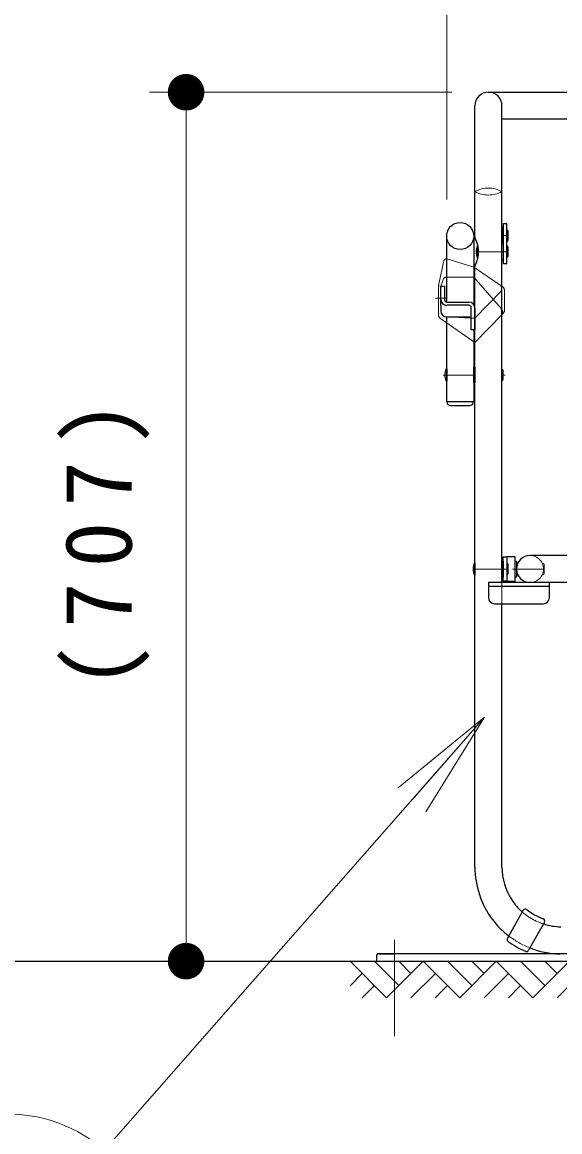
# Model space of a CAD drawing. Units: millimetres on the paper. Extents: x -385 to 0, y -297 to 267.
# Drawn here: x -331.7 to -316.99, y 173.35 to 203.69 of the extents above; entities that cross this region are included whole.
import ezdxf

# ---------------------------------------------------------------- set-up
doc = ezdxf.new("R2010")
doc.units = ezdxf.units.MM
doc.linetypes.add('USER1', pattern=[4.5, 2.5, -2])
doc.linetypes.add('USER2', pattern=[6, 3, -1, 1, -1])
doc.layers.add('LY_3', color=7, linetype='Continuous', lineweight=25)
doc.styles.add('ＭＳ ゴシック', font='')
doc.styles.get('ＭＳ ゴシック').set_extended_font_data('MS Gothic')

# ---------------------------------------------------------------- blocks, each defined once
blk = doc.blocks.new('filled_dot')
at = {"color": 0, "linetype": 'Continuous', "lineweight": -2, "const_width": 1.25}
blk.add_lwpolyline([(-0.625, 0, 1), (0.625, 0, 1)], format="xyb", close=True, dxfattribs=at)

msp = doc.modelspace()

# ---------------------------------------------------------------- linework, layer by layer
at = {"layer": 'LY_3', "lineweight": 13}
for p, q in [((-320.085, 198.843), (-320.085, 211.187)), ((-319.942, 201.777), (-328.213, 201.777)), ((-327.213, 201.777), (-327.213, 178.013)), ((-319.054, 184.682), (-329.453, 172.838)), ((-321.409, 182.757), (-319.054, 184.682)), ((-319.054, 184.682), (-321.033, 182.427)), ((-319.054, 184.682), (-320.657, 182.098))]:
    msp.add_line(p, q, dxfattribs=at)
at = {"layer": 'LY_3'}
for p, q in [((-318.942, 201.777), (-301.742, 201.777)), ((-319.312, 197.806), (-319.312, 201.407)), ((-318.572, 196.475), (-318.572, 201.407)), ((-302.112, 201.037), (-318.572, 201.037)), ((-318.538, 198.174), (-318.522, 198.191)), ((-318.538, 198.174), (-318.538, 197.097)), ((-318.522, 198.191), (-318.455, 198.191)), ((-318.438, 198.174), (-318.455, 198.191)), ((-318.438, 197.097), (-318.438, 198.174)), ((-318.538, 198.075), (-318.572, 198.075)), ((-318.572, 198.075), (-318.572, 197.641)), ((-318.538, 197.641), (-318.538, 198.075)), ((-318.405, 197.741), (-318.405, 197.975)), ((-320.085, 196.037), (-320.085, 197.843)), ((-319.345, 197.843), (-319.345, 195.97)), ((-319.231, 197.58), (-319.248, 197.58)), ((-319.231, 197.247), (-319.231, 197.58)), ((-318.572, 197.641), (-318.538, 197.641)), ((-318.572, 197.197), (-318.572, 197.63)), ((-318.572, 197.63), (-318.538, 197.63)), ((-318.538, 197.63), (-318.538, 197.197)), ((-319.231, 197.514), (-319.219, 197.514)), ((-319.231, 197.314), (-319.219, 197.314)), ((-318.405, 197.297), (-318.405, 197.53)), ((-319.312, 196.974), (-319.312, 197.021)), ((-319.312, 196.681), (-319.312, 196.974)), ((-319.248, 197.247), (-319.231, 197.247)), ((-318.538, 197.197), (-318.572, 197.197)), ((-318.522, 197.08), (-318.538, 197.097)), ((-318.455, 197.08), (-318.522, 197.08)), ((-318.455, 197.08), (-318.438, 197.097)), ((-319.312, 196.075), (-319.312, 196.681)), ((-320.245, 195.949), (-320.245, 196.475)), ((-320.245, 196.475), (-320.145, 196.475)), ((-320.145, 196.475), (-320.145, 196.103)), ((-318.572, 195.834), (-318.572, 196.475)), ((-319.312, 180.583), (-319.312, 196.075)), ((-320.245, 195.949), (-320.245, 195.797)), ((-320.078, 196.037), (-319.478, 196.037)), ((-319.478, 195.949), (-320.078, 195.949)), ((-319.412, 195.63), (-319.412, 195.882)), ((-319.312, 195.87), (-319.312, 195.279)), ((-318.572, 188.366), (-318.572, 195.834)), ((-320.085, 193.306), (-320.085, 195.63)), ((-320.078, 195.63), (-319.478, 195.63)), ((-319.412, 195.279), (-319.412, 195.63)), ((-319.312, 195.279), (-319.412, 195.279)), ((-319.345, 195.279), (-319.345, 193.306)), ((-319.345, 193.826), (-319.345, 194.26)), ((-319.345, 194.26), (-319.312, 194.26)), ((-319.312, 194.26), (-319.312, 193.826)), ((-320.102, 194.21), (-320.085, 194.21)), ((-320.085, 194.21), (-320.085, 193.876)), ((-318.538, 193.926), (-318.538, 194.16)), ((-320.085, 193.876), (-320.102, 193.876)), ((-319.312, 193.826), (-319.345, 193.826)), ((-319.345, 193.306), (-320.085, 193.306)), ((-319.982, 193.212), (-319.448, 193.212)), ((-318.538, 188.403), (-318.538, 189.069)), ((-318.538, 189.069), (-318.438, 189.069)), ((-318.438, 189.069), (-318.438, 188.403)), ((-318.208, 189.069), (-318.438, 189.069)), ((-318.208, 188.403), (-318.208, 189.069)), ((-313.181, 189.106), (-317.805, 189.106)), ((-319.328, 188.903), (-319.312, 188.903)), ((-319.312, 188.903), (-319.312, 188.569)), ((-318.572, 188.519), (-318.572, 188.953)), ((-318.572, 188.953), (-318.538, 188.953)), ((-318.538, 188.953), (-318.538, 188.519)), ((-318.405, 188.619), (-318.405, 188.853)), ((-318.208, 188.519), (-318.208, 188.953)), ((-318.208, 188.953), (-318.175, 188.953)), ((-318.175, 188.953), (-318.175, 188.519)), ((-319.312, 188.569), (-319.328, 188.569)), ((-318.538, 188.519), (-318.572, 188.519)), ((-318.175, 188.519), (-318.208, 188.519)), ((-318.942, 188.366), (-318.942, 187.988)), ((-317.275, 188.366), (-318.942, 188.366)), ((-318.942, 188.366), (-318.942, 187.955)), ((-318.942, 188.266), (-317.275, 188.266)), ((-318.438, 188.403), (-318.538, 188.403)), ((-318.438, 188.403), (-318.208, 188.403)), ((-313.141, 188.366), (-317.805, 188.366)), ((-317.275, 188.005), (-317.275, 188.366)), ((-317.275, 187.955), (-317.275, 188.366)), ((-318.775, 187.788), (-317.442, 187.788)), ((-318.572, 180.583), (-318.572, 187.788)), ((-317.99, 179.405), (-318.423, 178.638)), ((-317.409, 179.077), (-317.843, 178.31)), ((-321.975, 178.213), (-322.008, 178.179)), ((-322.008, 178.179), (-322.008, 178.013)), ((-310.342, 178.213), (-321.975, 178.213)), ((-321.942, 178.213), (-321.508, 178.213)), ((-367.467, 178.013), (-254.431, 178.013)), ((-320.008, 178.002), (-319.997, 178.013))]:
    msp.add_line(p, q, dxfattribs=at)
at = {"layer": 'LY_3', "color": 2, "linetype": 'USER2', "lineweight": 13}
for p, q in [((-318.572, 197.858), (-318.405, 197.858)), ((-319.281, 197.414), (-318.405, 197.414)), ((-320.387, 196.141), (-320.11, 196.141)), ((-320.18, 194.043), (-319.312, 194.043)), ((-318.572, 194.043), (-318.485, 194.043)), ((-319.362, 188.736), (-318.405, 188.736)), ((-318.284, 188.736), (-317.419, 188.736)), ((-321.508, 178.599), (-321.508, 175.964))]:
    msp.add_line(p, q, dxfattribs=at)
at = {"layer": 'LY_3', "color": 40, "linetype": 'USER1', "lineweight": 13}
for p, q in [((-320.309, 196.489), (-320.163, 197.165)), ((-320.098, 197.218), (-320.085, 197.218)), ((-320.085, 197.218), (-319.345, 196.996)), ((-318.564, 196.468), (-319.345, 196.996)), ((-320.245, 196.475), (-320.168, 196.677)), ((-320.106, 196.72), (-320.085, 196.72)), ((-320.085, 196.72), (-319.346, 196.72)), ((-319.346, 196.72), (-318.586, 195.854)), ((-320.312, 196.391), (-320.312, 196.461)), ((-320.312, 196.391), (-320.312, 195.702)), ((-318.505, 195.815), (-318.505, 196.357)), ((-319.312, 195.597), (-318.616, 196.314)), ((-319.312, 194.931), (-320.255, 195.593)), ((-319.421, 195.597), (-320.087, 195.63)), ((-319.421, 195.597), (-319.312, 195.597)), ((-318.572, 195.693), (-319.312, 194.931)), ((-318.543, 195.722), (-318.572, 195.693)), ((-317.467, 188.886), (-317.452, 188.886)), ((-317.419, 188.619), (-317.419, 188.853)), ((-317.467, 188.586), (-317.452, 188.586)), ((-318.572, 187.788), (-318.572, 188.366))]:
    msp.add_line(p, q, dxfattribs=at)
at = {"layer": 'LY_3', "color": 190, "lineweight": 13}
for p, q in [((-321.409, 182.757), (-319.054, 184.682)), ((-319.054, 184.682), (-321.033, 182.427)), ((-319.054, 184.682), (-320.657, 182.098))]:
    msp.add_line(p, q, dxfattribs=at)
at = {"layer": 'LY_3', "color": 4, "lineweight": 13}
for p, q in [((-321.728, 177.013), (-322.728, 178.013)), ((-321.396, 177.345), (-322.061, 178.01)), ((-320.728, 178.013), (-321.728, 177.013)), ((-321.396, 178.01), (-321.063, 177.677)), ((-319.728, 177.013), (-320.728, 178.013)), ((-319.396, 177.345), (-320.061, 178.01)), ((-318.728, 178.013), (-319.728, 177.013)), ((-319.063, 177.677), (-319.396, 178.01)), ((-317.728, 177.013), (-318.728, 178.013)), ((-317.396, 177.345), (-318.061, 178.01)), ((-316.728, 178.013), (-317.728, 177.013)), ((-317.063, 177.677), (-317.396, 178.01)), ((-322.393, 177.677), (-322.728, 177.342)), ((-320.393, 177.677), (-321.061, 177.01)), ((-319.061, 177.01), (-318.393, 177.677)), ((-316.396, 177.68), (-317.063, 177.013)), ((-322.061, 177.345), (-322.393, 177.013)), ((-320.061, 177.345), (-320.396, 177.01)), ((-318.396, 177.01), (-318.061, 177.345))]:
    msp.add_line(p, q, dxfattribs=at)
at = {"layer": 'LY_3'}
msp.add_circle((-319.715, 197.843), 0.37, dxfattribs=at)
at = {"layer": 'LY_3', "lineweight": 13}
msp.add_circle((-332.092, 169.833), 4, dxfattribs=at)
at = {"layer": 'LY_3'}
for centre, radius, start, end in [((-318.942, 201.407), 0.37, 0, 180), ((-318.438, 197.975), 0.0333, 0, 90), ((-319.212, 197.806), 0.1, 180, 208.5773), ((-319.932, 197.414), 0.721, 331.4227, 28.5773), ((-318.848, 197.414), 0.433, 157.3801, 202.6199), ((-318.438, 197.741), 0.0333, 270, 0), ((-318.438, 197.53), 0.0333, 0, 90), ((-318.438, 197.297), 0.0333, 270, 0), ((-319.212, 197.021), 0.1, 151.4227, 180), ((-320.178, 196.461), 0.133, 167.8434, 180), ((-320.078, 196.115), 0.167, 180, 270), ((-320.078, 196.103), 0.0667, 180, 270), ((-320.078, 195.797), 0.167, 180, 270), ((-319.478, 195.87), 0.167, 0, 90), ((-319.478, 195.882), 0.0667, 0, 90), ((-319.478, 195.563), 0.0667, 0, 90), ((-319.702, 194.043), 0.433, 157.3801, 202.6199), ((-318.572, 194.16), 0.0333, 0, 90), ((-318.572, 193.926), 0.0333, 270, 0), ((-319.982, 193.312), 0.1, 183.5614, 270), ((-319.448, 193.312), 0.1, 270, 356.4386), ((-317.805, 188.736), 0.37, 90, 270), ((-318.928, 188.736), 0.433, 157.3801, 202.6199), ((-318.438, 188.853), 0.0333, 0, 90), ((-318.438, 188.619), 0.0333, 270, 0), ((-318.775, 187.955), 0.167, 180, 270), ((-317.442, 187.955), 0.167, 270, 0), ((-316.942, 180.583), 2.37, 180, 216.9147), ((-316.942, 180.583), 1.63, 180, 213.1998), ((-316.942, 180.583), 1.63, 213.1998, 228.7334), ((-317.932, 179.373), 0.0667, 50.7122, 150.5335), ((-316.942, 180.583), 1.497, 230.7122, 250.3548), ((-316.942, 180.583), 2.37, 216.9147, 232.4483), ((-317.467, 179.11), 0.0667, 330.5335, 70.3548), ((-316.942, 180.583), 1.63, 252.3337, 269.1929), ((-318.365, 178.605), 0.0667, 150.5335, 234.2506), ((-316.942, 180.583), 2.503, 234.2506, 246.8165), ((-317.901, 178.343), 0.0667, 246.8165, 330.5335), ((-316.942, 180.583), 2.37, 248.6188, 268.8337)]:
    msp.add_arc(centre, radius, start, end, dxfattribs=at)
at = {"layer": 'LY_3', "color": 40, "linetype": 'USER1', "lineweight": 13}
for centre, radius, start, end in [((-318.942, 198.399), 0.756, 60.9784, 119.0216), ((-318.942, 199.721), 0.756, 240.9784, 299.0216), ((-320.098, 197.151), 0.0667, 90, 167.8434), ((-320.106, 196.653), 0.0667, 90, 159.1437), ((-319.346, 196.653), 0.0667, 89.4241, 90), ((-318.711, 196.407), 0.133, 315.8358, 55.9112), ((-318.638, 196.357), 0.133, 0, 55.9112), ((-318.686, 195.766), 0.133, 329.3627, 41.2493), ((-318.638, 195.815), 0.133, 315.8358, 0), ((-320.178, 195.702), 0.133, 180, 234.9237), ((-318.686, 195.766), 0.133, 315.8358, 329.3627), ((-317.805, 188.736), 0.37, 270, 90), ((-317.452, 188.853), 0.0333, 0, 90), ((-317.452, 188.619), 0.0333, 270, 0), ((-316.942, 180.583), 1.63, 228.7334, 236.8002), ((-316.942, 180.583), 1.63, 236.8002, 252.3337), ((-316.942, 180.583), 2.37, 232.4483, 248.6188)]:
    msp.add_arc(centre, radius, start, end, dxfattribs=at)

# ---------------------------------------------------------------- block references
at = {"layer": 'LY_3', "lineweight": 13, "xscale": 0.4, "yscale": 0.4}
for p, rotation in [((-327.213, 201.777), 270), ((-327.213, 178.013), 90)]:
    msp.add_blockref('filled_dot', p, dxfattribs=dict(at, rotation=rotation))

# ---------------------------------------------------------------- texts
at = {"layer": 'LY_3', "insert": (-328.213, 189.611), "char_height": 1.833, "attachment_point": 8, "rotation": 90, "style": 'ＭＳ ゴシック'}
msp.add_mtext('\\T1.33;(707)', dxfattribs=at)

doc.saveas('drawing.dxf')
